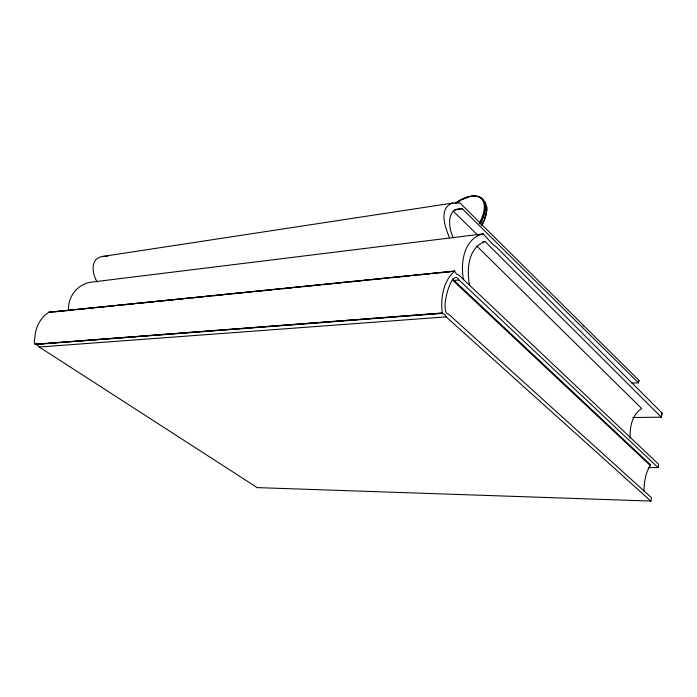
<?xml version="1.0" encoding="UTF-8"?>
<svg xmlns="http://www.w3.org/2000/svg" width="697" height="697" viewBox="0 0 697 697"><rect width="100%" height="100%" fill="white"/><g stroke="black" fill="none" stroke-linecap="round" stroke-linejoin="round"><path stroke-width="1.05" d="M68.524 310.2C67.626 296.817 77.55 284.167 90.889 282.207L483.213 233.878L492.997 244.682L495.471 246.154L662.15 413.164L661.279 417.163L632.815 417.512M661.113 417.163L661.967 413.251M638.313 382.827L638.853 380.475M631.787 383.071L638.461 382.827L639.01 380.423L460.011 203.027L452.928 203.036L102.476 256.479C89.808 258.308 91.978 274.156 97.327 282.067M257.707 487.621L651.007 501.073L651.495 497.684L448.72 314.277C438.631 313.798 451.839 266.123 458.922 279.959L658.177 467.626L658.656 464.307L458.661 274.897L456.5 274.052L454.636 271.081L48.947 312.239C40.26 317.544 35.399 327.573 34.92 337.548C32.916 345.747 36.078 342.907 39.276 347.019L257.428 487.761M452.362 278.852L650.641 464.916C645.483 472.679 644.028 482.289 644.011 491.446M454.583 271.072C442.97 281.422 440.434 298.847 442.299 313.397L444.52 314.164L446.158 316.874L650.893 501.126M661.279 417.163L485.077 241.528C467.696 247.853 466.581 270.201 469.639 285.665M452.928 203.036C438.108 207.741 445.13 227.501 449.452 237.642M483.213 233.878C463.601 238.722 460.386 262.908 463.479 279.758M454.331 209.997L462.346 208.812L638.461 382.827M482.986 241.772L485.077 241.528M102.476 256.479L107.869 256.147M48.947 312.239L454.636 271.081M48.999 312.247L52.502 312.09M54.671 311.873L73.054 310.008M75.224 309.79L79.545 309.355M81.715 309.128L93.607 307.926M95.777 307.708L107.669 306.497M109.838 306.279L114.16 305.844M116.329 305.626L120.651 305.19M122.811 304.964L128.222 304.423M130.391 304.197L134.713 303.761M136.873 303.543L148.775 302.341M150.935 302.115L155.265 301.679M157.426 301.461L169.327 300.259M171.488 300.032L175.818 299.597M177.979 299.379L183.389 298.83M185.55 298.612L189.88 298.177M192.041 297.95L196.371 297.514M198.532 297.297L203.942 296.748M206.103 296.53L210.433 296.094M212.594 295.868L216.924 295.432M219.085 295.214L224.495 294.665M226.656 294.448L230.986 294.012M233.147 293.785L245.048 292.583M247.208 292.365L251.539 291.93M253.699 291.712L265.601 290.501M267.761 290.283L272.091 289.847M274.252 289.63L279.663 289.081M281.823 288.854L286.153 288.419M288.314 288.201L292.644 287.765M294.805 287.547L300.215 286.998M302.376 286.781L306.706 286.336M308.867 286.118L313.197 285.683M315.358 285.465L320.768 284.916M322.929 284.698L327.259 284.254M329.42 284.036L333.741 283.601M335.91 283.383L341.321 282.834M343.482 282.616L347.803 282.172M349.972 281.954L354.294 281.518M357.544 281.187L361.865 280.752M364.034 280.534L368.356 280.089M370.525 279.872L374.847 279.436M378.096 279.105L382.418 278.669M384.587 278.452L388.909 278.007M391.078 277.789L396.48 277.24M398.649 277.023L402.971 276.587M405.14 276.369L409.461 275.925M411.622 275.707L415.952 275.271M419.202 274.94L423.523 274.505M425.684 274.287L430.014 273.843M432.175 273.625L437.585 273.076M439.746 272.858L444.076 272.422M446.237 272.205L450.567 271.76M453.512 280.482L458.922 279.959M35.042 344.257L442.003 313.084L35.077 344.309M35.347 344.484L442.299 313.397M39.276 347.019L446.158 316.874M648.28 467.521L658.073 467.678M462.346 208.812C446.063 207.07 448.188 228.459 453.494 237.973M583.041 325.621L583.485 326.039M452.562 280.159L650.249 465.474M453.102 211.052L477.959 235.368M476.687 245.945L641.702 408.538C631.909 414.619 629.757 427.418 630.053 438.082M476.931 196.388A37.533 17.791 -47 0 1 480.172 223.99M457.65 202.322A37.533 17.791 -47 0 1 460.412 200.684M462.224 199.734A37.533 17.791 -47 0 1 468.393 197.26M470.597 196.693A37.533 17.791 -47 0 1 472.723 196.354M484.624 201.355A37.507 17.817 -47 0 1 486.157 212.463M485.983 213.334A37.507 17.817 -47 0 1 484.302 218.893M483.561 220.714A37.507 17.817 -47 0 1 481.383 225.131M455.507 203.254A37.533 17.782 -47 0 1 481.601 198.218A37.533 17.782 -47 0 1 479.867 223.702M455.167 203.202A37.08 17.556 -47 0 1 480.93 198.218A37.08 17.556 -47 0 1 479.214 223.388M486.576 206.948A37.028 17.617 -47 0 1 481.644 225.689M486.68 206.443A37.499 17.826 -47 0 1 481.679 225.419"/></g></svg>
